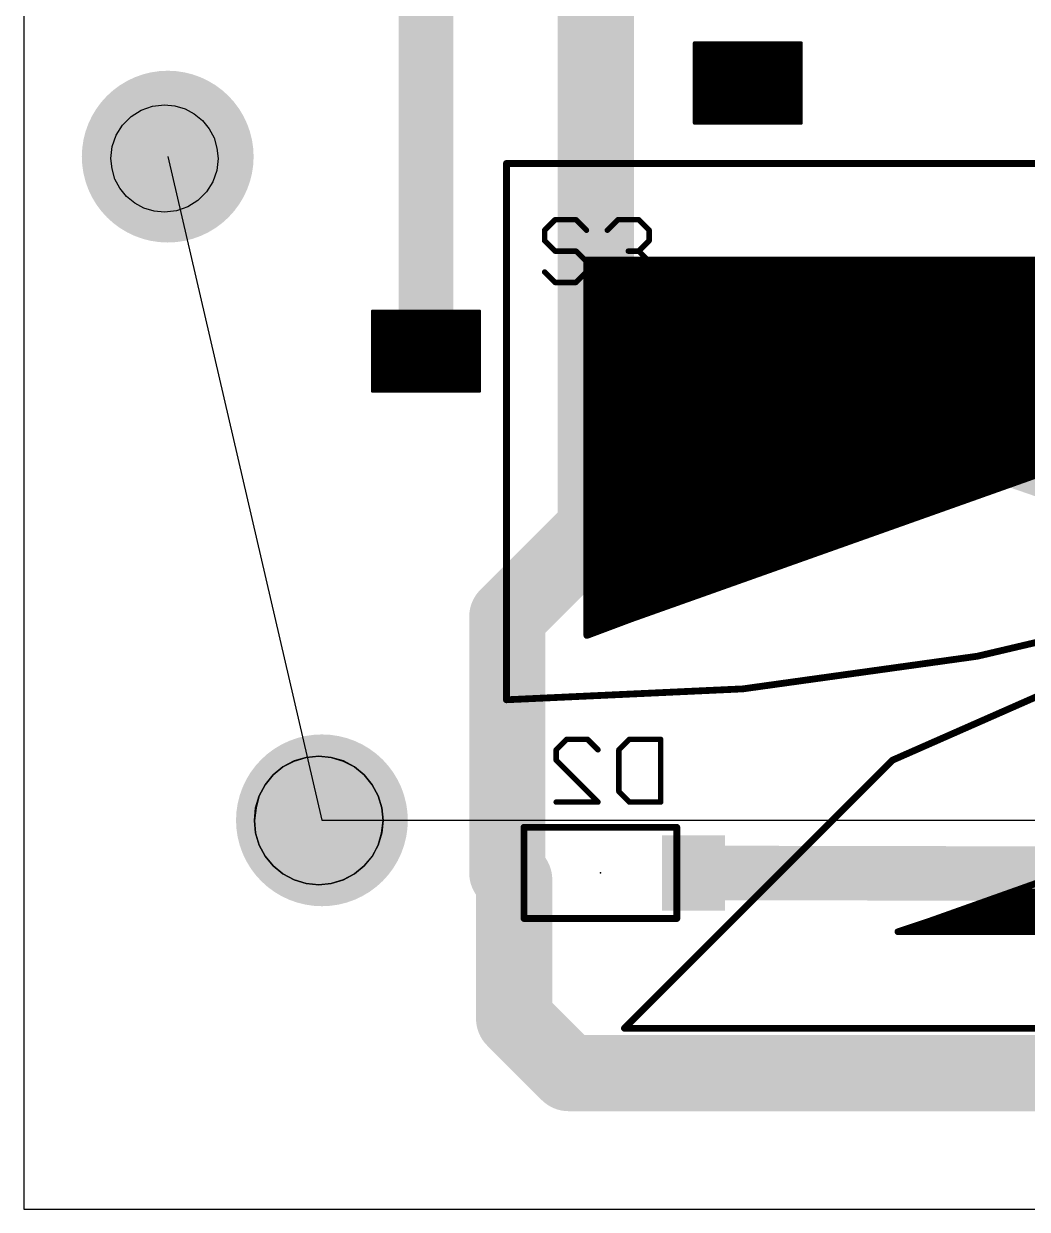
# Model space of a CAD drawing. Extents: x 0 to 82, y 0 to 110.
# Drawn here: x 0 to 18.71, y 0 to 22.11 of the extents above; entities that cross this region are included whole.
import ezdxf

# ---------------------------------------------------------------- set-up
doc = ezdxf.new("R2010")
doc.units = 0
for name, color, linetype in [('1', 22, 'CONTINUOUS'), ('16', 175, 'CONTINUOUS'), ('17', 82, 'CONTINUOUS'), ('18', 82, 'CONTINUOUS'), ('19', 53, 'CONTINUOUS'), ('20', 7, 'CONTINUOUS'), ('21', 253, 'CONTINUOUS'), ('22', 253, 'CONTINUOUS'), ('23', 7, 'CONTINUOUS'), ('24', 7, 'CONTINUOUS'), ('25', 253, 'CONTINUOUS'), ('26', 253, 'CONTINUOUS'), ('29', 253, 'CONTINUOUS'), ('30', 253, 'CONTINUOUS'), ('31', 253, 'CONTINUOUS'), ('32', 253, 'CONTINUOUS')]:
    doc.layers.add(name, color=color, linetype=linetype)

# ---------------------------------------------------------------- blocks, each defined once
blk = doc.blocks.new('RECT')
blk.add_solid([(-0.5, -0.5), (0.5, -0.5), (-0.5, 0.5), (0.5, 0.5)])
blk = doc.blocks.new('ROUNDP')
at = {"const_width": 0.5}
blk.add_lwpolyline([(0, -0.25, 1), (0, 0.25, 1), (0, -0.25)], format="xyb", dxfattribs=at)
blk = doc.blocks.new('ROUNDV')
at = {"const_width": 0.5}
blk.add_lwpolyline([(0, -0.25, 1), (0, 0.25, 1), (0, -0.25)], format="xyb", dxfattribs=at)

msp = doc.modelspace()

# ---------------------------------------------------------------- linework, layer by layer
at = {"layer": '1'}
for p, q in [((10.75, 17.5), (27.5172, 17.5)), ((10.75, 11), (10.75, 17.5)), ((27.6017, 17.0065), (10.75, 11))]:
    msp.add_line(p, q, dxfattribs=at)
for points, const_width in [([(7.5, 16), (7.5, 23.248)], 1.016), ([(8.5, 16.75), (6.5, 16.75)], 0.05), ([(6.5, 16.75), (6.5, 15.25)], 0.05), ([(8.5, 16.75), (6.5, 16.75)], 0.05), ([(8.5, 16.7), (6.5, 16.7)], 0.05), ([(8.5, 16.65), (6.5, 16.65)], 0.05), ([(8.5, 16.6), (6.5, 16.6)], 0.05), ([(8.5, 15.25), (8.5, 16.75)], 0.05), ([(8.5, 16.55), (6.5, 16.55)], 0.05), ([(8.5, 16.5), (6.5, 16.5)], 0.05), ([(8.5, 16.45), (6.5, 16.45)], 0.05), ([(8.5, 16.4), (6.5, 16.4)], 0.05), ([(8.5, 16.35), (6.5, 16.35)], 0.05), ([(8.5, 16.3), (6.5, 16.3)], 0.05), ([(8.5, 16.25), (6.5, 16.25)], 0.05), ([(8.5, 16.2), (6.5, 16.2)], 0.05), ([(8.5, 16.15), (6.5, 16.15)], 0.05), ([(8.5, 16.1), (6.5, 16.1)], 0.05), ([(8.5, 16.05), (6.5, 16.05)], 0.05), ([(8.5, 16), (6.5, 16)], 0.05), ([(8.5, 15.95), (6.5, 15.95)], 0.05), ([(8.5, 15.9), (6.5, 15.9)], 0.05), ([(8.5, 15.85), (6.5, 15.85)], 0.05), ([(8.5, 15.8), (6.5, 15.8)], 0.05), ([(8.5, 15.75), (6.5, 15.75)], 0.05), ([(8.5, 15.7), (6.5, 15.7)], 0.05), ([(8.5, 15.65), (6.5, 15.65)], 0.05), ([(8.5, 15.6), (6.5, 15.6)], 0.05), ([(8.5, 15.55), (6.5, 15.55)], 0.05), ([(8.5, 15.5), (6.5, 15.5)], 0.05), ([(8.5, 15.45), (6.5, 15.45)], 0.05), ([(8.5, 15.4), (6.5, 15.4)], 0.05), ([(8.5, 15.35), (6.5, 15.35)], 0.05), ([(8.5, 15.3), (6.5, 15.3)], 0.05), ([(6.5, 15.25), (8.5, 15.25)], 0.05), ([(15.924, 14.4), (16.256, 14.732)], 1.016), ([(11.6, 14.4), (15.924, 14.4)], 1.016)]:
    msp.add_lwpolyline(points, dxfattribs=dict(at, const_width=const_width))
for points, const_width in [([(6.5, 16.7625, 1), (6.5, 16.7375)], 0.025), ([(6.5125, 16.75, 1), (6.4875, 16.75)], 0.025), ([(6.5, 16.7625, 1), (6.5, 16.7375)], 0.025), ([(6.5, 16.7125, 1), (6.5, 16.6875)], 0.025), ([(6.5, 16.6625, 1), (6.5, 16.6375)], 0.025), ([(6.5, 16.6125, 1), (6.5, 16.5875)], 0.025), ([(8.5125, 16.75, 1), (8.4875, 16.75)], 0.025), ([(8.5, 16.7375, 1), (8.5, 16.7625)], 0.025), ([(8.5, 16.7375, 1), (8.5, 16.7625)], 0.025), ([(8.5, 16.6875, 1), (8.5, 16.7125)], 0.025), ([(8.5, 16.6375, 1), (8.5, 16.6625)], 0.025), ([(8.5, 16.5875, 1), (8.5, 16.6125)], 0.025), ([(6.5, 16.5625, 1), (6.5, 16.5375)], 0.025), ([(6.5, 16.5125, 1), (6.5, 16.4875)], 0.025), ([(6.5, 16.4625, 1), (6.5, 16.4375)], 0.025), ([(6.5, 16.4125, 1), (6.5, 16.3875)], 0.025), ([(6.5, 16.3625, 1), (6.5, 16.3375)], 0.025), ([(8.5, 16.5375, 1), (8.5, 16.5625)], 0.025), ([(8.5, 16.4875, 1), (8.5, 16.5125)], 0.025), ([(8.5, 16.4375, 1), (8.5, 16.4625)], 0.025), ([(8.5, 16.3875, 1), (8.5, 16.4125)], 0.025), ([(8.5, 16.3375, 1), (8.5, 16.3625)], 0.025), ([(6.5, 16.3125, 1), (6.5, 16.2875)], 0.025), ([(6.5, 16.2625, 1), (6.5, 16.2375)], 0.025), ([(6.5, 16.2125, 1), (6.5, 16.1875)], 0.025), ([(6.5, 16.1625, 1), (6.5, 16.1375)], 0.025), ([(7.246, 16, 1), (7.754, 16)], 0.508), ([(8.5, 16.2875, 1), (8.5, 16.3125)], 0.025), ([(8.5, 16.2375, 1), (8.5, 16.2625)], 0.025), ([(8.5, 16.1875, 1), (8.5, 16.2125)], 0.025), ([(8.5, 16.1375, 1), (8.5, 16.1625)], 0.025), ([(6.5, 16.1125, 1), (6.5, 16.0875)], 0.025), ([(6.5, 16.0625, 1), (6.5, 16.0375)], 0.025), ([(6.5, 16.0125, 1), (6.5, 15.9875)], 0.025), ([(6.5, 15.9625, 1), (6.5, 15.9375)], 0.025), ([(6.5, 15.9125, 1), (6.5, 15.8875)], 0.025), ([(8.5, 16.0875, 1), (8.5, 16.1125)], 0.025), ([(8.5, 16.0375, 1), (8.5, 16.0625)], 0.025), ([(8.5, 15.9875, 1), (8.5, 16.0125)], 0.025), ([(8.5, 15.9375, 1), (8.5, 15.9625)], 0.025), ([(8.5, 15.8875, 1), (8.5, 15.9125)], 0.025), ([(6.5, 15.8625, 1), (6.5, 15.8375)], 0.025), ([(6.5, 15.8125, 1), (6.5, 15.7875)], 0.025), ([(6.5, 15.7625, 1), (6.5, 15.7375)], 0.025), ([(6.5, 15.7125, 1), (6.5, 15.6875)], 0.025), ([(8.5, 15.8375, 1), (8.5, 15.8625)], 0.025), ([(8.5, 15.7875, 1), (8.5, 15.8125)], 0.025), ([(8.5, 15.7375, 1), (8.5, 15.7625)], 0.025), ([(8.5, 15.6875, 1), (8.5, 15.7125)], 0.025), ([(6.5, 15.6625, 1), (6.5, 15.6375)], 0.025), ([(6.5, 15.6125, 1), (6.5, 15.5875)], 0.025), ([(6.5, 15.5625, 1), (6.5, 15.5375)], 0.025), ([(6.5, 15.5125, 1), (6.5, 15.4875)], 0.025), ([(6.5, 15.4625, 1), (6.5, 15.4375)], 0.025), ([(8.5, 15.6375, 1), (8.5, 15.6625)], 0.025), ([(8.5, 15.5875, 1), (8.5, 15.6125)], 0.025), ([(8.5, 15.5375, 1), (8.5, 15.5625)], 0.025), ([(8.5, 15.4875, 1), (8.5, 15.5125)], 0.025), ([(8.5, 15.4375, 1), (8.5, 15.4625)], 0.025), ([(6.5, 15.4125, 1), (6.5, 15.3875)], 0.025), ([(6.5, 15.3625, 1), (6.5, 15.3375)], 0.025), ([(6.5, 15.3125, 1), (6.5, 15.2875)], 0.025), ([(6.5, 15.2625, 1), (6.5, 15.2375)], 0.025), ([(6.4875, 15.25, 1), (6.5125, 15.25)], 0.025), ([(8.4875, 15.25, 1), (8.5125, 15.25)], 0.025), ([(8.5, 15.3875, 1), (8.5, 15.4125)], 0.025), ([(8.5, 15.3375, 1), (8.5, 15.3625)], 0.025), ([(8.5, 15.2875, 1), (8.5, 15.3125)], 0.025), ([(8.5, 15.2375, 1), (8.5, 15.2625)], 0.025), ([(16.4356, 14.5524, 1), (16.0764, 14.9116)], 0.508), ([(11.6, 14.654, 1), (11.6, 14.146)], 0.508), ([(15.7444, 14.5796, 1), (16.1036, 14.2204)], 0.508), ([(15.924, 14.146, 1), (15.924, 14.654)], 0.508)]:
    msp.add_lwpolyline(points, format="xyb", dxfattribs=dict(at, const_width=const_width))
at = {"layer": '16'}
for points, const_width in [([(10.668, 26.924), (10.668, 15.748)], 1.4224), ([(10.668, 15.748), (10.668, 12.7)], 1.4224), ([(16.256, 14.732), (39, 6.875)], 1.016), ([(10.668, 12.7), (9.017, 11.049)], 1.4224), ([(9.017, 11.049), (9.017, 6.272)], 1.4224), ([(9.144, 3.556), (9.144, 6.145)], 1.4224), ([(9.144, 6.145), (9.017, 6.272)], 1.016), ([(12.487, 6.272), (23.5, 6.25)], 1.016), ([(10.16, 2.54), (9.144, 3.556)], 1.4224), ([(40.132, 2.54), (10.16, 2.54)], 1.4224)]:
    msp.add_lwpolyline(points, dxfattribs=dict(at, const_width=const_width))
for points, const_width in [([(11.0236, 15.748, 1), (10.3124, 15.748)], 0.7112), ([(10.3124, 15.748, 1), (11.0236, 15.748)], 0.7112), ([(16.3389, 14.9721, 1), (16.1731, 14.4919)], 0.508), ([(10.9194, 12.4486, 1), (10.4166, 12.9514)], 0.7112), ([(10.3124, 12.7, 1), (11.0236, 12.7)], 0.7112), ([(9.3726, 11.049, 1), (8.6614, 11.049)], 0.7112), ([(8.7656, 11.3004, 1), (9.2684, 10.7976)], 0.7112), ([(9.4996, 6.145, 1), (8.7884, 6.145)], 0.7112), ([(9.1966, 6.4516, 1), (8.8374, 6.0924)], 0.508), ([(12.4875, 6.526, 1), (12.4865, 6.018)], 0.508), ([(8.6614, 6.272, 1), (9.3726, 6.272)], 0.7112), ([(8.9644, 5.9654, 1), (9.3236, 6.3246)], 0.508), ([(9.3954, 3.8074, 1), (8.8926, 3.3046)], 0.7112), ([(8.7884, 3.556, 1), (9.4996, 3.556)], 0.7112), ([(10.16, 2.8956, 1), (10.16, 2.1844)], 0.7112), ([(9.9086, 2.2886, 1), (10.4114, 2.7914)], 0.7112)]:
    msp.add_lwpolyline(points, format="xyb", dxfattribs=dict(at, const_width=const_width))
at = {"layer": '19'}
for p, q in [((2.685, 19.6275), (5.56, 7.2525)), ((5.56, 7.2525), (76.56, 7.2525))]:
    msp.add_line(p, q, dxfattribs=at)
at = {"layer": '20'}
for p, q in [((0, 109.5), (0, 0)), ((2.1911, 20.4935), (2.4025, 20.5674)), ((2.4025, 20.5674), (2.625, 20.5925)), ((2.625, 20.5925), (2.82, 20.5732)), ((2.82, 20.5732), (3.0077, 20.5164)), ((1.8432, 20.216), (2.0015, 20.3743)), ((2.0015, 20.3743), (2.1911, 20.4935)), ((3.0077, 20.5164), (3.1801, 20.4239)), ((3.1801, 20.4239), (3.3321, 20.2996)), ((1.724, 20.0264), (1.8432, 20.216)), ((3.3321, 20.2996), (3.4583, 20.148)), ((3.4583, 20.148), (3.5489, 19.9752)), ((1.6501, 19.815), (1.724, 20.0264)), ((3.5489, 19.9752), (3.5986, 19.7876)), ((1.625, 19.5925), (1.6501, 19.815)), ((3.5986, 19.7876), (3.625, 19.5925)), ((1.6514, 19.3974), (1.625, 19.5925)), ((3.625, 19.5925), (3.5999, 19.37)), ((1.7011, 19.2098), (1.6514, 19.3974)), ((3.5999, 19.37), (3.526, 19.1586)), ((1.7917, 19.037), (1.7011, 19.2098)), ((1.9179, 18.8854), (1.7917, 19.037)), ((3.526, 19.1586), (3.4068, 18.969)), ((2.0699, 18.7611), (1.9179, 18.8854)), ((3.2485, 18.8107), (3.0589, 18.6915)), ((3.4068, 18.969), (3.2485, 18.8107)), ((2.2423, 18.6686), (2.0699, 18.7611)), ((2.43, 18.6118), (2.2423, 18.6686)), ((2.625, 18.5925), (2.43, 18.6118)), ((2.8475, 18.6176), (2.625, 18.5925)), ((3.0589, 18.6915), (2.8475, 18.6176)), ((5.266, 8.4268), (5.0408, 8.3587)), ((5.0412, 8.3576), (5.2661, 8.4263)), ((5.0412, 8.3576), (5.2661, 8.4263)), ((5.5, 8.45), (5.266, 8.4268)), ((5.2661, 8.4263), (5.5, 8.45)), ((5.2661, 8.4263), (5.5, 8.45)), ((5.7341, 8.4269), (5.5, 8.45)), ((5.5, 8.45), (5.7339, 8.4263)), ((5.5, 8.45), (5.7339, 8.4263)), ((5.7339, 8.4263), (5.9588, 8.3576)), ((5.7339, 8.4263), (5.9588, 8.3576)), ((5.9592, 8.3587), (5.7341, 8.4269)), ((4.8339, 8.2477), (4.6515, 8.0985)), ((4.6515, 8.0985), (4.8336, 8.2472)), ((4.6515, 8.0985), (4.8336, 8.2472)), ((4.8336, 8.2472), (5.0412, 8.3576)), ((4.8336, 8.2472), (5.0412, 8.3576)), ((5.0408, 8.3587), (4.8339, 8.2477)), ((5.9588, 8.3576), (6.1664, 8.2472)), ((5.9588, 8.3576), (6.1664, 8.2472)), ((6.1667, 8.2478), (5.9592, 8.3587)), ((6.1664, 8.2472), (6.3485, 8.0985)), ((6.1664, 8.2472), (6.3485, 8.0985)), ((6.3485, 8.0985), (6.1667, 8.2478)), ((4.6515, 8.0985), (4.5, 7.9166)), ((4.5028, 7.9164), (4.6515, 8.0985)), ((4.5028, 7.9164), (4.6515, 8.0985)), ((6.4978, 7.9167), (6.3485, 8.0985)), ((6.3485, 8.0985), (6.4971, 7.9164)), ((6.3485, 8.0985), (6.4971, 7.9164)), ((4.5, 7.9166), (4.3913, 7.7092)), ((4.3924, 7.7088), (4.5028, 7.9164)), ((4.3924, 7.7088), (4.5028, 7.9164)), ((6.4971, 7.9164), (6.6075, 7.7088)), ((6.4971, 7.9164), (6.6075, 7.7088)), ((6.6087, 7.7092), (6.4978, 7.9167)), ((4.3237, 7.4839), (4.3924, 7.7088)), ((4.3237, 7.4839), (4.3924, 7.7088)), ((4.3913, 7.7092), (4.3317, 7.4841)), ((6.6075, 7.7088), (6.6763, 7.484)), ((6.6075, 7.7088), (6.6763, 7.484)), ((6.6769, 7.4841), (6.6087, 7.7092)), ((4.3317, 7.4841), (4.3, 7.25)), ((4.3, 7.25), (4.3237, 7.4839)), ((4.3, 7.25), (4.3237, 7.4839)), ((6.7, 7.25), (6.6769, 7.4841)), ((6.6769, 7.4841), (6.7, 7.25)), ((6.6769, 7.4841), (6.7, 7.25)), ((4.3, 7.25), (4.3231, 7.0159)), ((4.3237, 7.0161), (4.3, 7.25)), ((4.3237, 7.0161), (4.3, 7.25)), ((6.6683, 7.0159), (6.7, 7.25)), ((6.7, 7.25), (6.6763, 7.0161)), ((6.7, 7.25), (6.6763, 7.0161)), ((4.3231, 7.0159), (4.3913, 6.7908)), ((4.3924, 6.7912), (4.3237, 7.0161)), ((4.3924, 6.7912), (4.3237, 7.0161)), ((6.6763, 7.0161), (6.6076, 6.7912)), ((6.6763, 7.0161), (6.6076, 6.7912)), ((6.6087, 6.7908), (6.6683, 7.0159)), ((4.3913, 6.7908), (4.5022, 6.5833)), ((4.5028, 6.5836), (4.3924, 6.7912)), ((4.5028, 6.5836), (4.3924, 6.7912)), ((6.6076, 6.7912), (6.4972, 6.5836)), ((6.6076, 6.7912), (6.4972, 6.5836)), ((6.5, 6.5834), (6.6087, 6.7908)), ((4.5022, 6.5833), (4.6515, 6.4015)), ((4.6515, 6.4015), (4.5028, 6.5836)), ((4.6515, 6.4015), (4.5028, 6.5836)), ((6.4972, 6.5836), (6.3485, 6.4015)), ((6.4972, 6.5836), (6.3485, 6.4015)), ((6.3485, 6.4015), (6.5, 6.5834)), ((4.6515, 6.4015), (4.8333, 6.2522)), ((4.8336, 6.2528), (4.6515, 6.4015)), ((4.8336, 6.2528), (4.6515, 6.4015)), ((4.8333, 6.2522), (5.0408, 6.1413)), ((5.0412, 6.1424), (4.8336, 6.2528)), ((5.0412, 6.1424), (4.8336, 6.2528)), ((6.1664, 6.2528), (5.9588, 6.1424)), ((6.1664, 6.2528), (5.9588, 6.1424)), ((5.9592, 6.1413), (6.1661, 6.2523)), ((6.1661, 6.2523), (6.3485, 6.4015)), ((6.3485, 6.4015), (6.1664, 6.2528)), ((6.3485, 6.4015), (6.1664, 6.2528)), ((5.0408, 6.1413), (5.2659, 6.0731)), ((5.2661, 6.0737), (5.0412, 6.1424)), ((5.2661, 6.0737), (5.0412, 6.1424)), ((5.2659, 6.0731), (5.5, 6.05)), ((5.5, 6.05), (5.2661, 6.0737)), ((5.5, 6.05), (5.2661, 6.0737)), ((5.7339, 6.0737), (5.5, 6.05)), ((5.7339, 6.0737), (5.5, 6.05)), ((5.5, 6.05), (5.734, 6.0732)), ((5.9588, 6.1424), (5.7339, 6.0737)), ((5.9588, 6.1424), (5.7339, 6.0737)), ((5.734, 6.0732), (5.9592, 6.1413)), ((0, 0), (82, 0))]:
    msp.add_line(p, q, dxfattribs=at)
at = {"layer": '21'}
for points, const_width in [([(9.0318, 19.5, 1), (8.9682, 19.5)], 0.0635), ([(9, 19.5317, 1), (9, 19.4683)], 0.0635), ([(9, 9.5, 0.1158), (30.3, 14.5)], 0.127), ([(37.5, 13.375, 0.1158), (16.2, 8.375)], 0.127), ([(9, 9.5318, 1), (9, 9.4682)], 0.0635), ([(8.9682, 9.5, 1), (9.0318, 9.5)], 0.0635), ([(16.1859, 8.4034, 1), (16.2141, 8.3466)], 0.0635), ([(16.2225, 8.3525, 1), (16.1775, 8.3975)], 0.0635), ([(11.2, 3.4068, 1), (11.2, 3.3432)], 0.0635), ([(11.1775, 3.3975, 1), (11.2225, 3.3525)], 0.0635)]:
    msp.add_lwpolyline(points, format="xyb", dxfattribs=dict(at, const_width=const_width))
at = {"layer": '21', "const_width": 0.127}
for points in [[(35.3, 19.5), (9, 19.5)], [(9, 19.5), (9, 9.5)], [(16.2, 8.375), (11.2, 3.375)], [(11.2, 3.375), (37.5, 3.375)]]:
    msp.add_lwpolyline(points, dxfattribs=at)
at = {"layer": '22', "const_width": 0.0635}
for points in [[(9.3588, 7.122, 1), (9.2952, 7.122)], [(9.327, 7.1538, 1), (9.327, 7.0903)], [(12.2088, 7.122, 1), (12.1453, 7.122)], [(12.177, 7.0903, 1), (12.177, 7.1538)], [(9.2952, 5.422, 1), (9.3588, 5.422)], [(9.327, 5.4538, 1), (9.327, 5.3903)], [(12.1453, 5.422, 1), (12.2088, 5.422)], [(12.177, 5.3903, 1), (12.177, 5.4538)]]:
    msp.add_lwpolyline(points, format="xyb", dxfattribs=at)
at = {"layer": '22', "const_width": 0.127}
for points in [[(12.177, 7.122), (9.327, 7.122)], [(9.327, 7.122), (9.327, 5.422)], [(12.177, 5.422), (12.177, 7.122)], [(9.327, 5.422), (12.177, 5.422)]]:
    msp.add_lwpolyline(points, dxfattribs=at)
at = {"layer": '23'}
msp.add_point((9, 19.5), dxfattribs=at)
at = {"layer": '24'}
msp.add_point((10.752, 6.272), dxfattribs=at)
at = {"layer": '25', "const_width": 0.1016}
for points in [[(9.9069, 18.4502), (9.712, 18.2553)], [(10.2967, 18.4502), (9.9069, 18.4502)], [(10.4916, 18.2553), (10.2967, 18.4502)], [(10.8814, 18.2553), (11.0763, 18.4502)], [(11.0763, 18.4502), (11.4661, 18.4502)], [(11.4661, 18.4502), (11.661, 18.2553)], [(9.712, 18.2553), (9.712, 18.0604)], [(11.661, 18.2553), (11.661, 18.0604)], [(9.712, 18.0604), (9.9069, 17.8655)], [(9.9069, 17.8655), (10.2967, 17.8655)], [(10.2967, 17.8655), (10.4916, 17.6706)], [(11.4661, 17.8655), (11.2712, 17.8655)], [(11.661, 18.0604), (11.4661, 17.8655)], [(11.4661, 17.8655), (11.661, 17.6706)], [(10.4916, 17.6706), (10.4916, 17.4757)], [(11.661, 17.6706), (11.661, 17.4757)], [(9.9069, 17.2808), (9.712, 17.4757)], [(10.4916, 17.4757), (10.2967, 17.2808)], [(11.0763, 17.2808), (10.8814, 17.4757)], [(11.661, 17.4757), (11.4661, 17.2808)], [(10.2967, 17.2808), (9.9069, 17.2808)], [(11.4661, 17.2808), (11.0763, 17.2808)]]:
    msp.add_lwpolyline(points, dxfattribs=at)
at = {"layer": '25', "const_width": 0.0508}
for points in [[(9.9069, 18.4756, 1), (9.9069, 18.4248)], [(9.9249, 18.4322, 1), (9.8889, 18.4682)], [(10.3147, 18.4682, 1), (10.2787, 18.4322)], [(10.2967, 18.4248, 1), (10.2967, 18.4756)], [(11.0763, 18.4756, 1), (11.0763, 18.4248)], [(11.0943, 18.4322, 1), (11.0583, 18.4682)], [(11.4841, 18.4682, 1), (11.4481, 18.4322)], [(11.4661, 18.4248, 1), (11.4661, 18.4756)], [(9.694, 18.2733, 1), (9.73, 18.2373)], [(9.7374, 18.2553, 1), (9.6866, 18.2553)], [(10.4736, 18.2373, 1), (10.5096, 18.2733)], [(10.8634, 18.2733, 1), (10.8994, 18.2373)], [(11.6864, 18.2553, 1), (11.6356, 18.2553)], [(11.643, 18.2373, 1), (11.679, 18.2733)], [(9.73, 18.0784, 1), (9.694, 18.0424)], [(9.6866, 18.0604, 1), (9.7374, 18.0604)], [(9.9069, 17.8909, 1), (9.9069, 17.8401)], [(9.8889, 17.8475, 1), (9.9249, 17.8835)], [(10.3147, 17.8835, 1), (10.2787, 17.8475)], [(10.2967, 17.8401, 1), (10.2967, 17.8909)], [(11.2712, 17.8909, 1), (11.2712, 17.8401)], [(11.4841, 17.8835, 1), (11.4481, 17.8475)], [(11.4481, 17.8835, 1), (11.4841, 17.8475)], [(11.4661, 17.8401, 1), (11.4661, 17.8909)], [(11.6356, 18.0604, 1), (11.6864, 18.0604)], [(11.679, 18.0424, 1), (11.643, 18.0784)], [(10.517, 17.6706, 1), (10.4662, 17.6706)], [(10.4736, 17.6526, 1), (10.5096, 17.6886)], [(11.6864, 17.6706, 1), (11.6356, 17.6706)], [(11.643, 17.6526, 1), (11.679, 17.6886)], [(9.73, 17.4937, 1), (9.694, 17.4577)], [(10.4662, 17.4757, 1), (10.517, 17.4757)], [(10.5096, 17.4577, 1), (10.4736, 17.4937)], [(10.8994, 17.4937, 1), (10.8634, 17.4577)], [(11.6356, 17.4757, 1), (11.6864, 17.4757)], [(11.679, 17.4577, 1), (11.643, 17.4937)], [(9.9069, 17.3062, 1), (9.9069, 17.2554)], [(9.8889, 17.2628, 1), (9.9249, 17.2988)], [(10.2787, 17.2988, 1), (10.3147, 17.2628)], [(10.2967, 17.2554, 1), (10.2967, 17.3062)], [(11.0763, 17.3062, 1), (11.0763, 17.2554)], [(11.0583, 17.2628, 1), (11.0943, 17.2988)], [(11.4481, 17.2988, 1), (11.4841, 17.2628)], [(11.4661, 17.2554, 1), (11.4661, 17.3062)]]:
    msp.add_lwpolyline(points, format="xyb", dxfattribs=at)
at = {"layer": '26', "const_width": 0.1016}
for points in [[(9.9272, 8.5673), (10.1221, 8.7622)], [(10.1221, 8.7622), (10.5119, 8.7622)], [(10.5119, 8.7622), (10.7068, 8.5673)], [(11.0966, 8.5673), (11.2915, 8.7622)], [(11.2915, 8.7622), (11.8762, 8.7622)], [(11.8762, 8.7622), (11.8762, 7.5928)], [(9.9272, 8.3724), (9.9272, 8.5673)], [(10.7068, 7.5928), (9.9272, 8.3724)], [(11.0966, 7.7877), (11.0966, 8.5673)], [(11.2915, 7.5928), (11.0966, 7.7877)], [(9.9272, 7.5928), (10.7068, 7.5928)], [(11.8762, 7.5928), (11.2915, 7.5928)]]:
    msp.add_lwpolyline(points, dxfattribs=at)
at = {"layer": '26', "const_width": 0.0508}
for points in [[(10.1221, 8.7876, 1), (10.1221, 8.7368)], [(10.1401, 8.7442, 1), (10.1041, 8.7802)], [(10.5299, 8.7802, 1), (10.4939, 8.7442)], [(10.5119, 8.7368, 1), (10.5119, 8.7876)], [(11.2915, 8.7876, 1), (11.2915, 8.7368)], [(11.3095, 8.7442, 1), (11.2735, 8.7802)], [(11.9016, 8.7622, 1), (11.8508, 8.7622)], [(11.8762, 8.7368, 1), (11.8762, 8.7876)], [(9.9092, 8.5853, 1), (9.9452, 8.5493)], [(9.9452, 8.3904, 1), (9.9092, 8.3544)], [(9.9526, 8.5673, 1), (9.9018, 8.5673)], [(10.6888, 8.5493, 1), (10.7248, 8.5853)], [(11.0786, 8.5853, 1), (11.1146, 8.5493)], [(11.122, 8.5673, 1), (11.0712, 8.5673)], [(9.9018, 8.3724, 1), (9.9526, 8.3724)], [(11.1146, 7.8057, 1), (11.0786, 7.7697)], [(11.0712, 7.7877, 1), (11.122, 7.7877)], [(9.9272, 7.6182, 1), (9.9272, 7.5674)], [(10.6888, 7.5748, 1), (10.7248, 7.6108)], [(10.7068, 7.5674, 1), (10.7068, 7.6182)], [(11.2915, 7.6182, 1), (11.2915, 7.5674)], [(11.2735, 7.5748, 1), (11.3095, 7.6108)], [(11.8508, 7.5928, 1), (11.9016, 7.5928)], [(11.8762, 7.5674, 1), (11.8762, 7.6182)]]:
    msp.add_lwpolyline(points, format="xyb", dxfattribs=at)
at = {"layer": '29'}
for points, const_width in [([(14.5, 21.75), (12.5, 21.75)], 0.05), ([(12.5, 21.75), (12.5, 20.25)], 0.05), ([(14.5, 21.75), (12.5, 21.75)], 0.05), ([(14.5, 21.7), (12.5, 21.7)], 0.05), ([(14.5, 21.65), (12.5, 21.65)], 0.05), ([(14.5, 20.25), (14.5, 21.75)], 0.05), ([(14.5, 21.6), (12.5, 21.6)], 0.05), ([(14.5, 21.55), (12.5, 21.55)], 0.05), ([(14.5, 21.5), (12.5, 21.5)], 0.05), ([(14.5, 21.45), (12.5, 21.45)], 0.05), ([(14.5, 21.4), (12.5, 21.4)], 0.05), ([(14.5, 21.35), (12.5, 21.35)], 0.05), ([(14.5, 21.3), (12.5, 21.3)], 0.05), ([(14.5, 21.25), (12.5, 21.25)], 0.05), ([(14.5, 21.2), (12.5, 21.2)], 0.05), ([(14.5, 21.15), (12.5, 21.15)], 0.05), ([(14.5, 21.1), (12.5, 21.1)], 0.05), ([(14.5, 21.05), (12.5, 21.05)], 0.05), ([(14.5, 21), (12.5, 21)], 0.05), ([(14.5, 20.95), (12.5, 20.95)], 0.05), ([(14.5, 20.9), (12.5, 20.9)], 0.05), ([(14.5, 20.85), (12.5, 20.85)], 0.05), ([(14.5, 20.8), (12.5, 20.8)], 0.05), ([(14.5, 20.75), (12.5, 20.75)], 0.05), ([(14.5, 20.7), (12.5, 20.7)], 0.05), ([(14.5, 20.65), (12.5, 20.65)], 0.05), ([(14.5, 20.6), (12.5, 20.6)], 0.05), ([(14.5, 20.55), (12.5, 20.55)], 0.05), ([(14.5, 20.5), (12.5, 20.5)], 0.05), ([(14.5, 20.45), (12.5, 20.45)], 0.05), ([(14.5, 20.4), (12.5, 20.4)], 0.05), ([(14.5, 20.35), (12.5, 20.35)], 0.05), ([(14.5, 20.3), (12.5, 20.3)], 0.05), ([(12.5, 20.25), (14.5, 20.25)], 0.05), ([(10.5, 17.7), (10.5, 10.7)], 0.127), ([(30.2, 17.7), (10.5, 17.7)], 0.127), ([(29.885, 17.595), (10.5, 17.595)], 0.127), ([(29.5099, 17.468), (10.5, 17.468)], 0.127), ([(11.3, 11), (29.6, 17.5)], 0.127), ([(29.1524, 17.341), (10.5, 17.341)], 0.127), ([(28.7948, 17.214), (10.5, 17.214)], 0.127), ([(28.4372, 17.087), (10.5, 17.087)], 0.127), ([(28.0797, 16.96), (10.5, 16.96)], 0.127), ([(27.7221, 16.833), (10.5, 16.833)], 0.127), ([(27.3646, 16.706), (10.5, 16.706)], 0.127), ([(27.007, 16.579), (10.5, 16.579)], 0.127), ([(26.6495, 16.452), (10.5, 16.452)], 0.127), ([(26.2919, 16.325), (10.5, 16.325)], 0.127), ([(25.9344, 16.198), (10.5, 16.198)], 0.127), ([(25.5768, 16.071), (10.5, 16.071)], 0.127), ([(25.2193, 15.944), (10.5, 15.944)], 0.127), ([(24.8617, 15.817), (10.5, 15.817)], 0.127), ([(24.5042, 15.69), (10.5, 15.69)], 0.127), ([(24.1466, 15.563), (10.5, 15.563)], 0.127), ([(23.789, 15.436), (10.5, 15.436)], 0.127), ([(23.4315, 15.309), (10.5, 15.309)], 0.127), ([(23.0739, 15.182), (10.5, 15.182)], 0.127), ([(22.7164, 15.055), (10.5, 15.055)], 0.127), ([(22.3588, 14.928), (10.5, 14.928)], 0.127), ([(22.0013, 14.801), (10.5, 14.801)], 0.127), ([(21.6437, 14.674), (10.5, 14.674)], 0.127), ([(21.2862, 14.547), (10.5, 14.547)], 0.127), ([(20.9286, 14.42), (10.5, 14.42)], 0.127), ([(20.5711, 14.293), (10.5, 14.293)], 0.127), ([(20.2135, 14.166), (10.5, 14.166)], 0.127), ([(19.856, 14.039), (10.5, 14.039)], 0.127), ([(19.4984, 13.912), (10.5, 13.912)], 0.127), ([(19.1408, 13.785), (10.5, 13.785)], 0.127), ([(18.7833, 13.658), (10.5, 13.658)], 0.127), ([(18.4257, 13.531), (10.5, 13.531)], 0.127), ([(18.0682, 13.404), (10.5, 13.404)], 0.127), ([(17.7106, 13.277), (10.5, 13.277)], 0.127), ([(17.3531, 13.15), (10.5, 13.15)], 0.127), ([(16.9955, 13.023), (10.5, 13.023)], 0.127), ([(16.638, 12.896), (10.5, 12.896)], 0.127), ([(16.2804, 12.769), (10.5, 12.769)], 0.127), ([(15.9229, 12.642), (10.5, 12.642)], 0.127), ([(15.5653, 12.515), (10.5, 12.515)], 0.127), ([(15.2078, 12.388), (10.5, 12.388)], 0.127), ([(14.8502, 12.261), (10.5, 12.261)], 0.127), ([(14.4926, 12.134), (10.5, 12.134)], 0.127), ([(14.1351, 12.007), (10.5, 12.007)], 0.127), ([(13.7775, 11.88), (10.5, 11.88)], 0.127), ([(35.2, 11.875), (16.9, 5.375)], 0.127), ([(13.42, 11.753), (10.5, 11.753)], 0.127), ([(13.0624, 11.626), (10.5, 11.626)], 0.127), ([(12.7049, 11.499), (10.5, 11.499)], 0.127), ([(12.3473, 11.372), (10.5, 11.372)], 0.127), ([(11.9898, 11.245), (10.5, 11.245)], 0.127), ([(11.6322, 11.118), (10.5, 11.118)], 0.127), ([(10.5, 10.7), (11.3, 11)], 0.127), ([(11.276, 10.991), (10.5, 10.991)], 0.127), ([(10.9373, 10.864), (10.5, 10.864)], 0.127), ([(10.5987, 10.737), (10.5, 10.737)], 0.127), ([(18.4203, 5.915), (36, 5.915)], 0.127), ([(18.0628, 5.788), (36, 5.788)], 0.127), ([(17.3476, 5.534), (36, 5.534)], 0.127), ([(17.7052, 5.661), (36, 5.661)], 0.127), ([(16.9, 5.375), (16.3, 5.175)], 0.127), ([(16.615, 5.28), (36, 5.28)], 0.127), ([(16.9901, 5.407), (36, 5.407)], 0.127), ([(16.3, 5.175), (36, 5.175)], 0.127)]:
    msp.add_lwpolyline(points, dxfattribs=dict(at, const_width=const_width))
for points, const_width in [([(12.5, 21.7625, 1), (12.5, 21.7375)], 0.025), ([(12.5125, 21.75, 1), (12.4875, 21.75)], 0.025), ([(12.5, 21.7625, 1), (12.5, 21.7375)], 0.025), ([(12.5, 21.7125, 1), (12.5, 21.6875)], 0.025), ([(12.5, 21.6625, 1), (12.5, 21.6375)], 0.025), ([(14.5125, 21.75, 1), (14.4875, 21.75)], 0.025), ([(14.5, 21.7375, 1), (14.5, 21.7625)], 0.025), ([(14.5, 21.7375, 1), (14.5, 21.7625)], 0.025), ([(14.5, 21.6875, 1), (14.5, 21.7125)], 0.025), ([(14.5, 21.6375, 1), (14.5, 21.6625)], 0.025), ([(12.5, 21.6125, 1), (12.5, 21.5875)], 0.025), ([(12.5, 21.5625, 1), (12.5, 21.5375)], 0.025), ([(12.5, 21.5125, 1), (12.5, 21.4875)], 0.025), ([(12.5, 21.4625, 1), (12.5, 21.4375)], 0.025), ([(14.5, 21.5875, 1), (14.5, 21.6125)], 0.025), ([(14.5, 21.5375, 1), (14.5, 21.5625)], 0.025), ([(14.5, 21.4875, 1), (14.5, 21.5125)], 0.025), ([(14.5, 21.4375, 1), (14.5, 21.4625)], 0.025), ([(12.5, 21.4125, 1), (12.5, 21.3875)], 0.025), ([(12.5, 21.3625, 1), (12.5, 21.3375)], 0.025), ([(12.5, 21.3125, 1), (12.5, 21.2875)], 0.025), ([(12.5, 21.2625, 1), (12.5, 21.2375)], 0.025), ([(12.5, 21.2125, 1), (12.5, 21.1875)], 0.025), ([(14.5, 21.3875, 1), (14.5, 21.4125)], 0.025), ([(14.5, 21.3375, 1), (14.5, 21.3625)], 0.025), ([(14.5, 21.2875, 1), (14.5, 21.3125)], 0.025), ([(14.5, 21.2375, 1), (14.5, 21.2625)], 0.025), ([(14.5, 21.1875, 1), (14.5, 21.2125)], 0.025), ([(12.5, 21.1625, 1), (12.5, 21.1375)], 0.025), ([(12.5, 21.1125, 1), (12.5, 21.0875)], 0.025), ([(12.5, 21.0625, 1), (12.5, 21.0375)], 0.025), ([(12.5, 21.0125, 1), (12.5, 20.9875)], 0.025), ([(14.5, 21.1375, 1), (14.5, 21.1625)], 0.025), ([(14.5, 21.0875, 1), (14.5, 21.1125)], 0.025), ([(14.5, 21.0375, 1), (14.5, 21.0625)], 0.025), ([(14.5, 20.9875, 1), (14.5, 21.0125)], 0.025), ([(12.5, 20.9625, 1), (12.5, 20.9375)], 0.025), ([(12.5, 20.9125, 1), (12.5, 20.8875)], 0.025), ([(12.5, 20.8625, 1), (12.5, 20.8375)], 0.025), ([(12.5, 20.8125, 1), (12.5, 20.7875)], 0.025), ([(14.5, 20.9375, 1), (14.5, 20.9625)], 0.025), ([(14.5, 20.8875, 1), (14.5, 20.9125)], 0.025), ([(14.5, 20.8375, 1), (14.5, 20.8625)], 0.025), ([(14.5, 20.7875, 1), (14.5, 20.8125)], 0.025), ([(12.5, 20.7625, 1), (12.5, 20.7375)], 0.025), ([(12.5, 20.7125, 1), (12.5, 20.6875)], 0.025), ([(12.5, 20.6625, 1), (12.5, 20.6375)], 0.025), ([(12.5, 20.6125, 1), (12.5, 20.5875)], 0.025), ([(12.5, 20.5625, 1), (12.5, 20.5375)], 0.025), ([(14.5, 20.7375, 1), (14.5, 20.7625)], 0.025), ([(14.5, 20.6875, 1), (14.5, 20.7125)], 0.025), ([(14.5, 20.6375, 1), (14.5, 20.6625)], 0.025), ([(14.5, 20.5875, 1), (14.5, 20.6125)], 0.025), ([(14.5, 20.5375, 1), (14.5, 20.5625)], 0.025), ([(12.5, 20.5125, 1), (12.5, 20.4875)], 0.025), ([(12.5, 20.4625, 1), (12.5, 20.4375)], 0.025), ([(12.5, 20.4125, 1), (12.5, 20.3875)], 0.025), ([(12.5, 20.3625, 1), (12.5, 20.3375)], 0.025), ([(14.5, 20.4875, 1), (14.5, 20.5125)], 0.025), ([(14.5, 20.4375, 1), (14.5, 20.4625)], 0.025), ([(14.5, 20.3875, 1), (14.5, 20.4125)], 0.025), ([(14.5, 20.3375, 1), (14.5, 20.3625)], 0.025), ([(12.5, 20.3125, 1), (12.5, 20.2875)], 0.025), ([(12.5, 20.2625, 1), (12.5, 20.2375)], 0.025), ([(12.4875, 20.25, 1), (12.5125, 20.25)], 0.025), ([(14.4875, 20.25, 1), (14.5125, 20.25)], 0.025), ([(14.5, 20.2875, 1), (14.5, 20.3125)], 0.025), ([(14.5, 20.2375, 1), (14.5, 20.2625)], 0.025), ([(10.5318, 17.7, 1), (10.4682, 17.7)], 0.0635), ([(10.5, 17.7317, 1), (10.5, 17.6683)], 0.0635), ([(10.5, 17.6268, 1), (10.5, 17.5633)], 0.0635), ([(10.5, 17.4997, 1), (10.5, 17.4363)], 0.0635), ([(10.5, 17.2458, 1), (10.5, 17.1823)], 0.0635), ([(10.5, 17.3727, 1), (10.5, 17.3093)], 0.0635), ([(10.5, 17.1187, 1), (10.5, 17.0553)], 0.0635), ([(10.5, 16.9917, 1), (10.5, 16.9283)], 0.0635), ([(10.5, 16.8648, 1), (10.5, 16.8013)], 0.0635), ([(10.5, 16.7377, 1), (10.5, 16.6743)], 0.0635), ([(10.5, 16.6107, 1), (10.5, 16.5473)], 0.0635), ([(10.5, 16.4838, 1), (10.5, 16.4203)], 0.0635), ([(10.5, 16.3567, 1), (10.5, 16.2933)], 0.0635), ([(10.5, 16.2297, 1), (10.5, 16.1663)], 0.0635), ([(10.5, 16.1028, 1), (10.5, 16.0393)], 0.0635), ([(10.5, 15.9758, 1), (10.5, 15.9123)], 0.0635), ([(10.5, 15.8488, 1), (10.5, 15.7852)], 0.0635), ([(10.5, 15.7218, 1), (10.5, 15.6583)], 0.0635), ([(10.5, 15.5948, 1), (10.5, 15.5312)], 0.0635), ([(10.5, 15.4678, 1), (10.5, 15.4042)], 0.0635), ([(10.5, 15.3408, 1), (10.5, 15.2773)], 0.0635), ([(10.5, 15.2138, 1), (10.5, 15.1502)], 0.0635), ([(10.5, 15.0868, 1), (10.5, 15.0233)], 0.0635), ([(10.5, 14.8328, 1), (10.5, 14.7692)], 0.0635), ([(10.5, 14.9598, 1), (10.5, 14.8963)], 0.0635), ([(10.5, 14.5788, 1), (10.5, 14.5152)], 0.0635), ([(10.5, 14.7058, 1), (10.5, 14.6423)], 0.0635), ([(10.5, 14.4518, 1), (10.5, 14.3882)], 0.0635), ([(10.5, 14.1978, 1), (10.5, 14.1342)], 0.0635), ([(10.5, 14.3248, 1), (10.5, 14.2613)], 0.0635), ([(10.5, 14.0708, 1), (10.5, 14.0073)], 0.0635), ([(10.5, 13.9438, 1), (10.5, 13.8803)], 0.0635), ([(10.5, 13.8168, 1), (10.5, 13.7532)], 0.0635), ([(10.5, 13.6898, 1), (10.5, 13.6263)], 0.0635), ([(10.5, 13.5628, 1), (10.5, 13.4992)], 0.0635), ([(18.4257, 13.4992, 1), (18.4257, 13.5628)], 0.0635), ([(10.5, 13.4358, 1), (10.5, 13.3722)], 0.0635), ([(10.5, 13.3088, 1), (10.5, 13.2453)], 0.0635), ([(17.7106, 13.2453, 1), (17.7106, 13.3088)], 0.0635), ([(18.0682, 13.3722, 1), (18.0682, 13.4358)], 0.0635), ([(10.5, 13.1818, 1), (10.5, 13.1182)], 0.0635), ([(10.5, 13.0548, 1), (10.5, 12.9913)], 0.0635), ([(16.9955, 12.9913, 1), (16.9955, 13.0548)], 0.0635), ([(17.3531, 13.1182, 1), (17.3531, 13.1818)], 0.0635), ([(10.5, 12.8008, 1), (10.5, 12.7372)], 0.0635), ([(10.5, 12.9278, 1), (10.5, 12.8643)], 0.0635), ([(16.2804, 12.7372, 1), (16.2804, 12.8008)], 0.0635), ([(16.638, 12.8643, 1), (16.638, 12.9278)], 0.0635), ([(10.5, 12.6738, 1), (10.5, 12.6103)], 0.0635), ([(15.9229, 12.6103, 1), (15.9229, 12.6738)], 0.0635), ([(10.5, 12.5468, 1), (10.5, 12.4832)], 0.0635), ([(10.5, 12.4198, 1), (10.5, 12.3562)], 0.0635), ([(15.2078, 12.3562, 1), (15.2078, 12.4198)], 0.0635), ([(15.5653, 12.4832, 1), (15.5653, 12.5468)], 0.0635), ([(10.5, 12.1658, 1), (10.5, 12.1022)], 0.0635), ([(10.5, 12.2928, 1), (10.5, 12.2293)], 0.0635), ([(14.4926, 12.1022, 1), (14.4926, 12.1658)], 0.0635), ([(14.8502, 12.2293, 1), (14.8502, 12.2928)], 0.0635), ([(10.5, 12.0388, 1), (10.5, 11.9753)], 0.0635), ([(10.5, 11.9118, 1), (10.5, 11.8483)], 0.0635), ([(13.7775, 11.8483, 1), (13.7775, 11.9118)], 0.0635), ([(14.1351, 11.9753, 1), (14.1351, 12.0388)], 0.0635), ([(10.5, 11.7848, 1), (10.5, 11.7212)], 0.0635), ([(13.42, 11.7212, 1), (13.42, 11.7848)], 0.0635), ([(10.5, 11.5308, 1), (10.5, 11.4672)], 0.0635), ([(10.5, 11.6578, 1), (10.5, 11.5943)], 0.0635), ([(12.7049, 11.4672, 1), (12.7049, 11.5308)], 0.0635), ([(13.0624, 11.5943, 1), (13.0624, 11.6578)], 0.0635), ([(10.5, 11.4038, 1), (10.5, 11.3402)], 0.0635), ([(10.5, 11.2768, 1), (10.5, 11.2133)], 0.0635), ([(11.9898, 11.2133, 1), (11.9898, 11.2768)], 0.0635), ([(12.3473, 11.3402, 1), (12.3473, 11.4038)], 0.0635), ([(10.5, 11.1498, 1), (10.5, 11.0862)], 0.0635), ([(10.5, 11.0228, 1), (10.5, 10.9592)], 0.0635), ([(11.2894, 11.0299, 1), (11.3106, 10.9701)], 0.0635), ([(11.276, 10.9592, 1), (11.276, 11.0228)], 0.0635), ([(11.3111, 10.9703, 1), (11.2889, 11.0297)], 0.0635), ([(11.6322, 11.0862, 1), (11.6322, 11.1498)], 0.0635), ([(10.5, 10.8958, 1), (10.5, 10.8323)], 0.0635), ([(10.9373, 10.8323, 1), (10.9373, 10.8958)], 0.0635), ([(10.5, 10.7688, 1), (10.5, 10.7052)], 0.0635), ([(10.4682, 10.7, 1), (10.5318, 10.7)], 0.0635), ([(10.4889, 10.7297, 1), (10.5111, 10.6703)], 0.0635), ([(10.5987, 10.7052, 1), (10.5987, 10.7688)], 0.0635), ([(18.4203, 5.9467, 1), (18.4203, 5.8833)], 0.0635), ([(18.0628, 5.8197, 1), (18.0628, 5.7563)], 0.0635), ([(17.3476, 5.5658, 1), (17.3476, 5.5023)], 0.0635), ([(17.7052, 5.6928, 1), (17.7052, 5.6293)], 0.0635), ([(16.615, 5.3117, 1), (16.615, 5.2483)], 0.0635), ([(16.8894, 5.4049, 1), (16.9106, 5.3451)], 0.0635), ([(16.91, 5.3449, 1), (16.89, 5.4051)], 0.0635), ([(16.9901, 5.4387, 1), (16.9901, 5.3753)], 0.0635), ([(16.29, 5.2051, 1), (16.31, 5.1449)], 0.0635), ([(16.3, 5.2067, 1), (16.3, 5.1433)], 0.0635)]:
    msp.add_lwpolyline(points, format="xyb", dxfattribs=dict(at, const_width=const_width))
at = {"layer": '31', "const_width": 0.127}
for points in [[(10.7, 17.5), (10.7, 11)], [(10.7, 11), (29, 17.5)], [(29, 17.5), (10.7, 17.5)], [(28.9099, 17.468), (10.7, 17.468)], [(28.5524, 17.341), (10.7, 17.341)], [(28.1948, 17.214), (10.7, 17.214)], [(27.8372, 17.087), (10.7, 17.087)], [(27.4797, 16.96), (10.7, 16.96)], [(27.1221, 16.833), (10.7, 16.833)], [(26.7646, 16.706), (10.7, 16.706)], [(26.407, 16.579), (10.7, 16.579)], [(26.0495, 16.452), (10.7, 16.452)], [(25.6919, 16.325), (10.7, 16.325)], [(25.3344, 16.198), (10.7, 16.198)], [(24.9768, 16.071), (10.7, 16.071)], [(24.6193, 15.944), (10.7, 15.944)], [(24.2617, 15.817), (10.7, 15.817)], [(23.9042, 15.69), (10.7, 15.69)], [(23.5466, 15.563), (10.7, 15.563)], [(23.189, 15.436), (10.7, 15.436)], [(22.8315, 15.309), (10.7, 15.309)], [(22.4739, 15.182), (10.7, 15.182)], [(22.1164, 15.055), (10.7, 15.055)], [(21.7588, 14.928), (10.7, 14.928)], [(21.4013, 14.801), (10.7, 14.801)], [(21.0437, 14.674), (10.7, 14.674)], [(20.6862, 14.547), (10.7, 14.547)], [(20.3286, 14.42), (10.7, 14.42)], [(19.9711, 14.293), (10.7, 14.293)], [(19.6135, 14.166), (10.7, 14.166)], [(19.256, 14.039), (10.7, 14.039)], [(18.8984, 13.912), (10.7, 13.912)], [(18.5408, 13.785), (10.7, 13.785)], [(18.1833, 13.658), (10.7, 13.658)], [(17.8257, 13.531), (10.7, 13.531)], [(17.4682, 13.404), (10.7, 13.404)], [(17.1106, 13.277), (10.7, 13.277)], [(16.7531, 13.15), (10.7, 13.15)], [(16.3955, 13.023), (10.7, 13.023)], [(16.038, 12.896), (10.7, 12.896)], [(15.6804, 12.769), (10.7, 12.769)], [(15.3229, 12.642), (10.7, 12.642)], [(14.9653, 12.515), (10.7, 12.515)], [(14.6078, 12.388), (10.7, 12.388)], [(14.2502, 12.261), (10.7, 12.261)], [(13.8926, 12.134), (10.7, 12.134)], [(13.5351, 12.007), (10.7, 12.007)], [(13.1775, 11.88), (10.7, 11.88)], [(35.8, 11.875), (17.5, 5.375)], [(12.82, 11.753), (10.7, 11.753)], [(12.4624, 11.626), (10.7, 11.626)], [(12.1049, 11.499), (10.7, 11.499)], [(11.7473, 11.372), (10.7, 11.372)], [(11.3898, 11.245), (10.7, 11.245)], [(11.0322, 11.118), (10.7, 11.118)], [(18.6628, 5.788), (35.8, 5.788)], [(17.9476, 5.534), (35.8, 5.534)], [(18.3052, 5.661), (35.8, 5.661)], [(17.5, 5.375), (35.8, 5.375)], [(17.5901, 5.407), (35.8, 5.407)]]:
    msp.add_lwpolyline(points, dxfattribs=at)
at = {"layer": '31', "const_width": 0.0635}
for points in [[(10.7, 17.5317, 1), (10.7, 17.4683)], [(10.7, 17.4997, 1), (10.7, 17.4363)], [(10.7318, 17.5, 1), (10.6683, 17.5)], [(10.7, 17.3727, 1), (10.7, 17.3093)], [(10.7, 17.2458, 1), (10.7, 17.1823)], [(10.7, 17.1187, 1), (10.7, 17.0553)], [(10.7, 16.9917, 1), (10.7, 16.9283)], [(10.7, 16.8648, 1), (10.7, 16.8013)], [(10.7, 16.7377, 1), (10.7, 16.6743)], [(10.7, 16.6107, 1), (10.7, 16.5473)], [(10.7, 16.4838, 1), (10.7, 16.4203)], [(10.7, 16.3567, 1), (10.7, 16.2933)], [(10.7, 16.2297, 1), (10.7, 16.1663)], [(10.7, 16.1028, 1), (10.7, 16.0393)], [(10.7, 15.9758, 1), (10.7, 15.9123)], [(10.7, 15.8488, 1), (10.7, 15.7852)], [(10.7, 15.7218, 1), (10.7, 15.6583)], [(10.7, 15.5948, 1), (10.7, 15.5312)], [(10.7, 15.4678, 1), (10.7, 15.4042)], [(10.7, 15.3408, 1), (10.7, 15.2773)], [(10.7, 15.2138, 1), (10.7, 15.1502)], [(10.7, 15.0868, 1), (10.7, 15.0233)], [(10.7, 14.8328, 1), (10.7, 14.7692)], [(10.7, 14.9598, 1), (10.7, 14.8963)], [(10.7, 14.5788, 1), (10.7, 14.5152)], [(10.7, 14.7058, 1), (10.7, 14.6423)], [(10.7, 14.4518, 1), (10.7, 14.3882)], [(10.7, 14.1978, 1), (10.7, 14.1342)], [(10.7, 14.3248, 1), (10.7, 14.2613)], [(10.7, 14.0708, 1), (10.7, 14.0073)], [(10.7, 13.9438, 1), (10.7, 13.8803)], [(10.7, 13.8168, 1), (10.7, 13.7532)], [(10.7, 13.6898, 1), (10.7, 13.6263)], [(18.1833, 13.6263, 1), (18.1833, 13.6898)], [(18.5408, 13.7532, 1), (18.5408, 13.8168)], [(10.7, 13.5628, 1), (10.7, 13.4992)], [(17.8257, 13.4992, 1), (17.8257, 13.5628)], [(10.7, 13.4358, 1), (10.7, 13.3722)], [(10.7, 13.3088, 1), (10.7, 13.2453)], [(17.1106, 13.2453, 1), (17.1106, 13.3088)], [(17.4682, 13.3722, 1), (17.4682, 13.4358)], [(10.7, 13.1818, 1), (10.7, 13.1182)], [(10.7, 13.0548, 1), (10.7, 12.9913)], [(16.3955, 12.9913, 1), (16.3955, 13.0548)], [(16.7531, 13.1182, 1), (16.7531, 13.1818)], [(10.7, 12.8008, 1), (10.7, 12.7372)], [(10.7, 12.9278, 1), (10.7, 12.8643)], [(15.6804, 12.7372, 1), (15.6804, 12.8008)], [(16.038, 12.8643, 1), (16.038, 12.9278)], [(10.7, 12.6738, 1), (10.7, 12.6103)], [(15.3229, 12.6103, 1), (15.3229, 12.6738)], [(10.7, 12.5468, 1), (10.7, 12.4832)], [(10.7, 12.4198, 1), (10.7, 12.3562)], [(14.6078, 12.3562, 1), (14.6078, 12.4198)], [(14.9653, 12.4832, 1), (14.9653, 12.5468)], [(10.7, 12.1658, 1), (10.7, 12.1022)], [(10.7, 12.2928, 1), (10.7, 12.2293)], [(13.8926, 12.1022, 1), (13.8926, 12.1658)], [(14.2502, 12.2293, 1), (14.2502, 12.2928)], [(10.7, 12.0388, 1), (10.7, 11.9753)], [(10.7, 11.9118, 1), (10.7, 11.8483)], [(13.1775, 11.8483, 1), (13.1775, 11.9118)], [(13.5351, 11.9753, 1), (13.5351, 12.0388)], [(10.7, 11.7848, 1), (10.7, 11.7212)], [(12.82, 11.7212, 1), (12.82, 11.7848)], [(10.7, 11.5308, 1), (10.7, 11.4672)], [(10.7, 11.6578, 1), (10.7, 11.5943)], [(12.1049, 11.4672, 1), (12.1049, 11.5308)], [(12.4624, 11.5943, 1), (12.4624, 11.6578)], [(10.7, 11.4038, 1), (10.7, 11.3402)], [(10.7, 11.2768, 1), (10.7, 11.2133)], [(11.3898, 11.2133, 1), (11.3898, 11.2768)], [(11.7473, 11.3402, 1), (11.7473, 11.4038)], [(10.7, 11.1498, 1), (10.7, 11.0862)], [(10.6894, 11.0299, 1), (10.7106, 10.9701)], [(11.0322, 11.0862, 1), (11.0322, 11.1498)], [(10.6683, 11, 1), (10.7318, 11)], [(18.6628, 5.8197, 1), (18.6628, 5.7563)], [(17.9476, 5.5658, 1), (17.9476, 5.5023)], [(18.3052, 5.6928, 1), (18.3052, 5.6293)], [(17.4894, 5.4049, 1), (17.5106, 5.3451)], [(17.5, 5.4067, 1), (17.5, 5.3433)], [(17.5901, 5.4387, 1), (17.5901, 5.3753)]]:
    msp.add_lwpolyline(points, format="xyb", dxfattribs=at)

# ---------------------------------------------------------------- block references
at = {"layer": '1', "xscale": 1.5, "yscale": 1.5, "rotation": 180}
msp.add_blockref('RECT', (11.6, 14.4), dxfattribs=at)
at = {"layer": '16', "xscale": 0.97, "yscale": 1.2, "rotation": 180}
for p in [(9.017, 6.272), (12.487, 6.272)]:
    msp.add_blockref('RECT', p, dxfattribs=at)
at = {"layer": '17', "xscale": 1.308, "yscale": 1.308, "rotation": 180}
msp.add_blockref('ROUNDP', (7.5, 16), dxfattribs=at)
msp.add_blockref('ROUNDP', (7.5, 16), dxfattribs=at)
at = {"layer": '18'}
for p, xscale, yscale in [((2.685, 19.6275), 3, 3), ((2.685, 19.6275), 3, 3), ((16.256, 14.732), 1.0064, 1.0064), ((16.256, 14.732), 1.0064, 1.0064), ((5.56, 7.2525), 3, 3), ((5.56, 7.2525), 3, 3)]:
    msp.add_blockref('ROUNDV', p, dxfattribs=dict(at, xscale=xscale, yscale=yscale))
at = {"layer": '29'}
for p, xscale, yscale in [((2.685, 19.6275), 3.2032, 3.2032), ((16.256, 14.732), 1.2096, 1.2096), ((5.56, 7.2525), 3.2032, 3.2032)]:
    msp.add_blockref('ROUNDV', p, dxfattribs=dict(at, xscale=xscale, yscale=yscale))
at = {"layer": '29', "rotation": 180}
for name, p, xscale, yscale in [('ROUNDP', (7.5, 16), 1.5112, 1.5112), ('RECT', (11.6, 14.4), 1.7032, 1.7032)]:
    msp.add_blockref(name, p, dxfattribs=dict(at, xscale=xscale, yscale=yscale))
at = {"layer": '30'}
for p, xscale, yscale in [((2.685, 19.6275), 3.2032, 3.2032), ((16.256, 14.732), 1.2096, 1.2096), ((5.56, 7.2525), 3.2032, 3.2032)]:
    msp.add_blockref('ROUNDV', p, dxfattribs=dict(at, xscale=xscale, yscale=yscale))
at = {"layer": '30', "rotation": 180}
for name, p, xscale, yscale in [('ROUNDP', (7.5, 16), 1.5112, 1.5112), ('RECT', (9.017, 6.272), 1.1732, 1.4032), ('RECT', (12.487, 6.272), 1.1732, 1.4032)]:
    msp.add_blockref(name, p, dxfattribs=dict(at, xscale=xscale, yscale=yscale))
at = {"layer": '31', "xscale": 1.5, "yscale": 1.5, "rotation": 180}
msp.add_blockref('RECT', (11.6, 14.4), dxfattribs=at)
at = {"layer": '32', "xscale": 0.97, "yscale": 1.2, "rotation": 180}
for p in [(9.017, 6.272), (12.487, 6.272)]:
    msp.add_blockref('RECT', p, dxfattribs=at)

doc.saveas('drawing.dxf')
